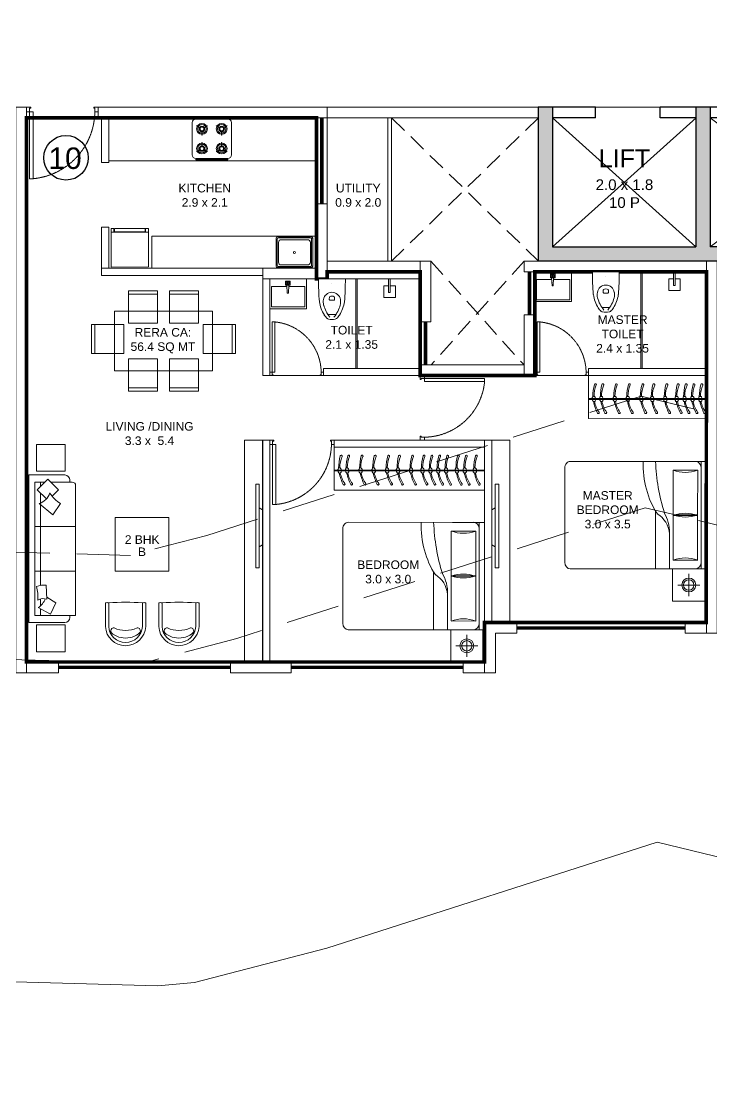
# Model space of a CAD drawing. Header units: inches. Extents: x 27644242 to 29761523, y -859349 to 216979.
# Drawn here: x 29088793 to 29098443, y -490284 to -475590 of the extents above; entities that cross this region are included whole.
import ezdxf

# ---------------------------------------------------------------- set-up
doc = ezdxf.new("R2010")
doc.units = ezdxf.units.IN
doc.header["$MEASUREMENT"] = 0
doc.set_wipeout_variables(frame=1)
for name, pattern in [('01-Xref Col Podium Lvl-1$0$HIDDEN', [0.375, 0.25, -0.125]), ('DASHED', [0.75, 0.5, -0.25]), ('DASHED2', [0.375, 0.25, -0.125]), ('HIDDEN', [0.375, 0.25, -0.125])]:
    doc.linetypes.add(name, pattern=pattern)
doc.layers.get('Defpoints').update_dxf_attribs({"color": 8})
for name, color, linetype, lineweight in [('AHC-A-COLUMN', 210, 'Continuous', 30), ('AHC-A-DUCT', 14, 'HIDDEN', 5), ('Columns', 1, 'Continuous', 25), ('DOOR', 4, 'Continuous', 0), ('ELEVATION', 40, 'Continuous', 13), ('FURN', 250, 'Continuous', 0), ('RVA Site Boundary', 17, 'Continuous', 15), ('WALL', 7, 'Continuous', 20), ('WINDOW', 162, 'Continuous', 13)]:
    doc.layers.add(name, color=color, linetype=linetype, lineweight=lineweight)
doc.layers.add('text', color=7, linetype='Continuous')
doc.styles.add('AMITS', font='arial.ttf')

# ---------------------------------------------------------------- blocks, each defined once
blk = doc.blocks.new('A$C700F438C')
at = {"layer": 'FURN', "color": 8, "extrusion": (-6.65399e-08, 5.27913e-08, 1)}
for p, q in [((0.073, 1.5, 0), (1.83, 1.5, 0)), ((1.98, 1.5, 0), (1.53, 1.5, 0)), ((1.98, 1.5, 0), (1.53, 1.5, 0)), ((1.98, 1.5, 0), (1.53, 1.5, 0)), ((1.904, 1.5, 0), (1.904, 0, 0)), ((0, 0.091, 0), (0, 1.409, 0)), ((1.855, 1.378, 0), (1.512, 1.378, 0)), ((1.512, 1.378, 0), (1.512, 0.747, 0)), ((1.855, 0.747, 0), (1.855, 1.378, 0)), ((1.267, 0.799, 0), (1.267, 0, 0)), ((1.512, 0.122, 0), (1.512, 0.754, 0)), ((1.512, 0.754, 0), (1.855, 0.754, 0)), ((1.512, 0.747, 0), (1.855, 0.747, 0)), ((1.855, 0.754, 0), (1.855, 0.122, 0)), ((1.463, 0.503, 0), (1.463, 0, 0)), ((1.83, 0, 0), (0.074, 0, 0)), ((1.855, 0.122, 0), (1.512, 0.122, 0)), ((1.904, 0, 0), (1.98, 0, 0))]:
    blk.add_line(p, q, dxfattribs=at)
at = {"layer": 'FURN', "linetype": 'Continuous', "lineweight": 0, "extrusion": (-6.65399e-08, 5.27913e-08, 1)}
blk.add_line((1.83, 0, 0), (1.917, 0, 0), dxfattribs=at)
at = {"layer": 'FURN', "color": 8, "extrusion": (6.65399e-08, -5.27913e-08, -1)}
for centre, major_axis, ratio, start_param, end_param in [((0.073, 1.409, 0), (0, -0.0914, 0), 0.803207, 1.570796, 3.141593), ((1.959, 1.454, 0), (0, -1.077, 0), 0.803207, 0.880587, 1.613256), ((3.067, 1.603, 0), (0, -2.243, 0), 0.803207, 1.197175, 1.525138), ((1.83, 1.409, 0), (0, -0.0914, 0), 0.803207, 3.141593, 4.712389), ((1.683, 2.11, 0), (0, -0.762, 0), 0.803207, -0.283794, 0.283794), ((0.669, 0.085, 0), (-0.705, -0.615, 0), 0.604617, 2.952061, 3.536756), ((-0.032, 0.19, 0), (-1.467, -0.494, 0), 0.581007, 3.019706, 3.343381), ((1.684, 0.015, 0), (0, -0.762, 0), 0.803207, 2.857799, 3.425387), ((0.074, 0.091, 0), (0, -0.0914, 0), 0.803207, 0, 1.570796), ((1.83, 0.092, 0), (0, -0.0914, 0), 0.803207, -1.570796, 0)]:
    blk.add_ellipse(centre, major_axis=major_axis, ratio=ratio, start_param=start_param, end_param=end_param, dxfattribs=at)
at = {"layer": 'FURN', "color": 8, "extrusion": (-6.65399e-08, 5.27913e-08, 1)}
for centre, start_param, end_param in [((1.683, 1.485, 0), -0.283794, 0.283794), ((1.684, -0.61, 0), 2.857799, 3.425387)]:
    blk.add_ellipse(centre, major_axis=(0, -0.762, 0), ratio=0.803207, start_param=start_param, end_param=end_param, dxfattribs=at)
blk = doc.blocks.new('BEDROOM')
at = {"layer": 'FURN', "linetype": 'Continuous', "extrusion": (-5.00305e-08, -8.66553e-08, 1)}
for p, q in [((1066, 501, 0), (1066, 193, 0)), ((912, 347, 0), (1220, 347, 0))]:
    blk.add_line(p, q, dxfattribs=at)
at = {"layer": 'FURN', "ltscale": 500}
blk.add_line((1315, 122, 0), (1315, -1378, 0), dxfattribs=at)
at = {"layer": 'FURN', "ltscale": 0.05, "extrusion": (-5.00305e-08, -8.66553e-08, 1), "elevation": 0}
blk.add_lwpolyline([(1291, 122), (841, 122), (841, 572), (1291, 572)], close=True, dxfattribs=at)
at = {"layer": 'FURN', "linetype": 'Continuous', "extrusion": (-5.00305e-08, -8.66553e-08, 1)}
for radius in [97, 72.8]:
    blk.add_circle((1066, 347, 0), radius, dxfattribs=at)
at = {"layer": 'FURN', "extrusion": (-3.01072e-07, 1.30707e-07, 1), "xscale": -1000.000000000015, "yscale": 1000.000000000015, "zscale": 1000.000000000007, "rotation": 180.0236273616612}
blk.add_blockref('A$C700F438C', (-665, 121, 0), dxfattribs=at)
blk = doc.blocks.new('TVVVV')
at = {"layer": 'FURN', "ltscale": 1000, "elevation": 0}
blk.add_lwpolyline([(-130, 740), (-82, 740), (-82, -429), (-130, -429)], close=True, dxfattribs=at)
for points in [[(-130, 447), (-179, 422)], [(-130, -96), (-179, -71)]]:
    blk.add_lwpolyline(points, dxfattribs=at)
blk = doc.blocks.new('A$C3D5F2F58')
at = {"color": 0, "linetype": 'ByBlock'}
blk.add_wipeout([(188, 0), (-188, 0), (-185, -125), (-183, -194), (-179, -263), (-176, -302), (-170, -349), (-151, -415), (-144, -433), (-131, -459), (-112, -495), (-106, -504), (-86, -530), (-72, -545), (-64, -553), (-56, -558), (-41, -562), (-23, -564), (3, -565), (30, -563), (47, -561), (56, -558), (74, -543), (101, -511), (135, -451), (158, -392), (171, -340), (179, -260), (185, -136), (187, -46)], dxfattribs=at)
for p, q in [((-188, 0), (188, 0)), ((0, -63), (0, -63)), ((-38, -282), (-36, -255)), ((36, -255), (38, -282)), ((-24, -298), (24, -298)), ((-43, -497), (43, -497))]:
    blk.add_line(p, q, dxfattribs=at)
at = {"color": 0, "linetype": 'ByBlock', "extrusion": (0, 0, -1)}
for centre, major_axis, ratio, start_param, end_param in [((3903, 5), (4088, 164), 0.940247, 3.100232, 3.182953), ((-3903, 5), (-4088, 164), 0.940247, 3.100232, 3.182953), ((87, -319), (147, 147), 1, 3.705861, 4.079165), ((0, -305), (84.4, 84.4), 1, 4.07333, 6.922251), ((-24, -284), (10, 10), 1, 2.356198, 4.018929), ((-27, -256), (6.03, 6.03), 1, 4.01894, 4.852375), ((0, -292), (-38.2, 38.2), 1, 0.139988, 1.430816), ((24, -284), (-10, 10), 1, 2.264265, 3.926995), ((27, -256), (6.03, 6.03), 1, -0.139979, 0.693472), ((-87, -319), (-147, 147), 1, 2.204028, 2.577331), ((276, -258), (321, 321), 1, 3.353441, 3.79389), ((326, -246), (-323, 323), 1, 4.816657, 5.23508), ((-326, -246), (-323, 323), 1, 2.618909, 3.037332), ((-276, -258), (-321, 321), 1, 2.489302, 2.929752), ((119, -350), (193, 193), 1, 3.092098, 3.328462), ((-41, -527), (24.1, 24.1), 1, 2.528301, 3.092099), ((-43, -474), (16.1, 16.1), 1, 2.356198, 3.387836), ((0, -292), (-193, 193), 1, 3.75489, 4.099099), ((43, -474), (16.1, 16.1), 1, 1.324559, 2.356198), ((41, -527), (24.1, 24.1), 1, 1.620298, 2.184095), ((-119, -350), (193, 193), 1, 1.383935, 1.620298)]:
    blk.add_ellipse(centre, major_axis=major_axis, ratio=ratio, start_param=start_param, end_param=end_param, dxfattribs=at)
blk = doc.blocks.new('A$C3E645E75')
at = {"extrusion": (0, 0, -1), "zscale": -0.9999999999999998, "rotation": 179.9999999999989}
blk.add_blockref('A$C3D5F2F58', (0, 0), dxfattribs=at)
blk = doc.blocks.new('A$C3C731254-flat-1')
at = {"layer": 'FURN'}
for p, q in [((-77430, -2820), (-77431, -2802)), ((-77430, -2802), (-77318, -2797)), ((-77430, -2820), (-77318, -2825))]:
    blk.add_line(p, q, dxfattribs=at)
for points in [[(-77233, -3061), (-77648, -3061), (-77648, -2547), (-77233, -2547)], [(-77263, -2843), (-77263, -2778), (-77318, -2778), (-77318, -2843)], [(-77275, -2831), (-77275, -2791), (-77306, -2791), (-77306, -2831)], [(-77287, -2819), (-77287, -2803), (-77293, -2803), (-77293, -2819)]]:
    blk.add_lwpolyline(points, close=True, dxfattribs=at)
blk.add_lwpolyline([(-77339, -2824), (-77339, -3036), (-77623, -3036), (-77623, -2572), (-77339, -2572), (-77339, -2798)], dxfattribs=at)
blk = doc.blocks.new('A$C3A956F37-flat-1')
at = {"layer": 'FURN'}
blk.add_line((-168, 90), (0, 90), dxfattribs=at)
for points in [[(-97, 67), (-97, 0), (-259, 0), (-259, 161), (-97, 161), (-97, 90)], [(0, 67), (-191, 67), (-191, 90), (-168, 90)]]:
    blk.add_lwpolyline(points, dxfattribs=at)
blk = doc.blocks.new('DOOR_750')
at = {"layer": 'DOOR'}
for points in [[(-70, 50), (-32, 50), (-32, 750), (-70, 750)], [(-750, 50), (-718, 50), (-718, 12), (-705, 12), (-705, 0), (-750, 0)], [(0, 50), (-32, 50), (-32, 12), (-45, 12), (-45, 0), (0, 0)]]:
    blk.add_lwpolyline(points, close=True, dxfattribs=at)
at = {"layer": 'DOOR', "linetype": 'DASHED', "ltscale": 10}
blk.add_arc((-2, 38), 715, 95.4221, 179.0403, dxfattribs=at)
blk = doc.blocks.new('wardrobe')
at = {"layer": 'FURN', "extrusion": (9.36485e-09, -6.40542e-09, 1)}
for p, q in [((-179340, 670701, 0), (-179340, 671302, 0)), ((-179340, 671302, 0), (-177690, 671301, 0)), ((-177690, 670700, 0), (-179340, 670701, 0))]:
    blk.add_line(p, q, dxfattribs=at)
at = {"layer": 'FURN'}
for p, q in [((-177690, 670700, 0), (-177690, 671301, 0)), ((-177690, 670981, 0), (-179339, 670982, 0)), ((-177690, 670969, 0), (-179339, 670970, 0))]:
    blk.add_line(p, q, dxfattribs=at)
at = {"layer": 'FURN', "extrusion": (9.36485e-09, -6.40542e-09, 1)}
for points in [[(-179279, 671009, -0.057952), (-179255, 671179, -1.08017), (-179230, 671171, 0.102886), (-179262, 671013, 0.821198)], [(-179174, 671009, -0.057952), (-179151, 671179, -1.08017), (-179126, 671171, 0.102886), (-179158, 671013, 0.821198)], [(-178986, 671009, -0.057952), (-178963, 671179, -1.08017), (-178938, 671171, 0.102886), (-178970, 671013, 0.821198)], [(-178804, 671008, -0.057952), (-178781, 671179, -1.08017), (-178756, 671171, 0.102886), (-178788, 671013, 0.821198)], [(-178616, 671008, -0.057952), (-178592, 671179, -1.08017), (-178567, 671171, 0.102886), (-178599, 671013, 0.821198)], [(-178463, 671008, -0.057952), (-178440, 671179, -1.08017), (-178415, 671170, 0.102886), (-178447, 671013, 0.821198)], [(-178281, 671008, -0.057952), (-178258, 671179, -1.08017), (-178233, 671170, 0.102886), (-178265, 671013, 0.821198)], [(-178122, 671008, -0.057952), (-178099, 671179, -1.08017), (-178074, 671170, 0.102886), (-178106, 671013, 0.821198)], [(-178011, 671008, -0.057952), (-177988, 671179, -1.08017), (-177963, 671170, 0.102886), (-177995, 671013, 0.821198)], [(-177902, 671008, -0.057952), (-177879, 671179, -1.08017), (-177854, 671170, 0.102886), (-177886, 671013, 0.821198)], [(-177792, 671008, -0.057952), (-177769, 671179, -1.08017), (-177744, 671170, 0.102886), (-177776, 671013, 0.821198)]]:
    blk.add_lwpolyline(points, format="xyb", dxfattribs=at)
for points in [[(-179268, 671014, -0.144333), (-179259, 671012, -0.107177), (-179250, 671005, -0.077818), (-179244, 670993, -0.065016), (-179240, 670979, -0.065016), (-179241, 670963, -0.077818), (-179245, 670951, -0.107177), (-179252, 670942, -0.144333), (-179261, 670938, -0.144333), (-179269, 670940, -0.107177), (-179279, 670947, -0.077818), (-179285, 670959, -0.065016), (-179289, 670974, -0.065016), (-179288, 670989, -0.077818), (-179284, 671001, -0.107177), (-179277, 671010, -0.144333)], [(-179164, 671014, -0.144333), (-179155, 671012, -0.107177), (-179146, 671004, -0.077818), (-179139, 670993, -0.065016), (-179136, 670978, -0.065016), (-179136, 670963, -0.077818), (-179140, 670951, -0.107177), (-179148, 670942, -0.144333), (-179156, 670938, -0.144333), (-179165, 670940, -0.107177), (-179174, 670947, -0.077818), (-179181, 670959, -0.065016), (-179184, 670973, -0.065016), (-179184, 670989, -0.077818), (-179180, 671001, -0.107177), (-179172, 671010, -0.144333)], [(-178976, 671014, -0.144333), (-178967, 671012, -0.107177), (-178958, 671004, -0.077818), (-178951, 670993, -0.065016), (-178948, 670978, -0.065016), (-178948, 670963, -0.077818), (-178952, 670951, -0.107177), (-178960, 670941, -0.144333), (-178968, 670938, -0.144333), (-178977, 670940, -0.107177), (-178986, 670947, -0.077818), (-178993, 670958, -0.065016), (-178996, 670973, -0.065016), (-178996, 670989, -0.077818), (-178992, 671001, -0.107177), (-178984, 671010, -0.144333)], [(-178794, 671014, -0.144333), (-178785, 671012, -0.107177), (-178775, 671004, -0.077818), (-178769, 670993, -0.065016), (-178765, 670978, -0.065016), (-178766, 670963, -0.077818), (-178770, 670951, -0.107177), (-178777, 670941, -0.144333), (-178786, 670938, -0.144333), (-178795, 670940, -0.107177), (-178804, 670947, -0.077818), (-178810, 670958, -0.065016), (-178814, 670973, -0.065016), (-178814, 670989, -0.077818), (-178810, 671001, -0.107177), (-178802, 671010, -0.144333)], [(-178605, 671014, -0.144333), (-178596, 671012, -0.107177), (-178587, 671004, -0.077818), (-178581, 670993, -0.065016), (-178577, 670978, -0.065016), (-178578, 670963, -0.077818), (-178582, 670951, -0.107177), (-178589, 670941, -0.144333), (-178598, 670938, -0.144333), (-178606, 670940, -0.107177), (-178616, 670947, -0.077818), (-178622, 670958, -0.065016), (-178626, 670973, -0.065016), (-178625, 670989, -0.077818), (-178621, 671001, -0.107177), (-178614, 671010, -0.144333)], [(-178453, 671013, -0.144333), (-178444, 671012, -0.107177), (-178435, 671004, -0.077818), (-178428, 670993, -0.065016), (-178425, 670978, -0.065016), (-178425, 670963, -0.077818), (-178429, 670951, -0.107177), (-178437, 670941, -0.144333), (-178445, 670938, -0.144333), (-178454, 670939, -0.107177), (-178464, 670947, -0.077818), (-178470, 670958, -0.065016), (-178473, 670973, -0.065016), (-178473, 670988, -0.077818), (-178469, 671001, -0.107177), (-178461, 671010, -0.144333)], [(-178271, 671013, -0.144333), (-178262, 671012, -0.107177), (-178253, 671004, -0.077818), (-178246, 670993, -0.065016), (-178243, 670978, -0.065016), (-178243, 670963, -0.077818), (-178247, 670951, -0.107177), (-178255, 670941, -0.144333), (-178263, 670938, -0.144333), (-178272, 670939, -0.107177), (-178281, 670947, -0.077818), (-178288, 670958, -0.065016), (-178291, 670973, -0.065016), (-178291, 670988, -0.077818), (-178287, 671001, -0.107177), (-178279, 671010, -0.144333)], [(-178111, 671013, -0.144333), (-178103, 671012, -0.107177), (-178093, 671004, -0.077818), (-178087, 670993, -0.065016), (-178083, 670978, -0.065016), (-178084, 670963, -0.077818), (-178088, 670951, -0.107177), (-178095, 670941, -0.144333), (-178104, 670938, -0.144333), (-178113, 670939, -0.107177), (-178122, 670947, -0.077818), (-178128, 670958, -0.065016), (-178132, 670973, -0.065016), (-178131, 670988, -0.077818), (-178127, 671000, -0.107177), (-178120, 671010, -0.144333)], [(-178001, 671013, -0.144333), (-177992, 671012, -0.107177), (-177983, 671004, -0.077818), (-177976, 670993, -0.065016), (-177973, 670978, -0.065016), (-177973, 670963, -0.077818), (-177977, 670950, -0.107177), (-177985, 670941, -0.144333), (-177993, 670938, -0.144333), (-178002, 670939, -0.107177), (-178011, 670947, -0.077818), (-178018, 670958, -0.065016), (-178021, 670973, -0.065016), (-178021, 670988, -0.077818), (-178017, 671000, -0.107177), (-178009, 671010, -0.144333)], [(-177892, 671013, -0.144333), (-177883, 671012, -0.107177), (-177874, 671004, -0.077818), (-177867, 670993, -0.065016), (-177864, 670978, -0.065016), (-177864, 670963, -0.077818), (-177868, 670950, -0.107177), (-177876, 670941, -0.144333), (-177884, 670938, -0.144333), (-177893, 670939, -0.107177), (-177903, 670947, -0.077818), (-177909, 670958, -0.065016), (-177912, 670973, -0.065016), (-177912, 670988, -0.077818), (-177908, 671000, -0.107177), (-177900, 671010, -0.144333)], [(-177782, 671013, -0.144333), (-177773, 671012, -0.107177), (-177763, 671004, -0.077818), (-177757, 670993, -0.065016), (-177753, 670978, -0.065016), (-177754, 670963, -0.077818), (-177758, 670950, -0.107177), (-177765, 670941, -0.144333), (-177774, 670938, -0.144333), (-177783, 670939, -0.107177), (-177792, 670947, -0.077818), (-177798, 670958, -0.065016), (-177802, 670973, -0.065016), (-177801, 670988, -0.077818), (-177798, 671000, -0.107177), (-177790, 671010, -0.144333)]]:
    blk.add_lwpolyline(points, format="xyb", close=True, dxfattribs=at)
for centre, radius, start, end in [((-178545, 671107, 0), 745, 192.8834, 206.1503), ((-178868, 671018, 0), 395, 191.4816, 214.9786), ((-178441, 671107, 0), 745, 192.8834, 206.1503), ((-178764, 671018, 0), 395, 191.4816, 214.9786), ((-178253, 671107, 0), 745, 192.8834, 206.1503), ((-178576, 671018, 0), 395, 191.4816, 214.9786), ((-178070, 671107, 0), 745, 192.8834, 206.1503), ((-178393, 671018, 0), 395, 191.4816, 214.9786), ((-177882, 671107, 0), 745, 192.8834, 206.1503), ((-178205, 671018, 0), 395, 191.4816, 214.9786), ((-177730, 671107, 0), 745, 192.8834, 206.1503), ((-178053, 671018, 0), 395, 191.4816, 214.9786), ((-177548, 671107, 0), 745, 192.8834, 206.1503), ((-177871, 671018, 0), 395, 191.4816, 214.9786), ((-177388, 671107, 0), 745, 192.8834, 206.1503), ((-177711, 671018, 0), 395, 191.4816, 214.9786), ((-177278, 671107, 0), 745, 192.8834, 206.1503), ((-177601, 671018, 0), 395, 191.4816, 214.9786), ((-177169, 671107, 0), 745, 192.8834, 206.1503), ((-177492, 671018, 0), 395, 191.4816, 214.9786), ((-177058, 671107, 0), 745, 192.8834, 206.1503), ((-177381, 671018, 0), 395, 191.4816, 214.9786), ((-179202, 670785, 0), 13.2, 206.1505, 34.9788), ((-179098, 670785, 0), 13.2, 206.1505, 34.9788), ((-178910, 670784, 0), 13.2, 206.1505, 34.9788), ((-178728, 670784, 0), 13.2, 206.1505, 34.9788), ((-178539, 670784, 0), 13.2, 206.1505, 34.9788), ((-178387, 670784, 0), 13.2, 206.1505, 34.9788), ((-178205, 670784, 0), 13.2, 206.1505, 34.9788), ((-178045, 670784, 0), 13.2, 206.1505, 34.9788), ((-177935, 670784, 0), 13.2, 206.1505, 34.9788), ((-177826, 670784, 0), 13.2, 206.1505, 34.9788), ((-177715, 670784, 0), 13.2, 206.1505, 34.9788)]:
    blk.add_arc(centre, radius, start, end, dxfattribs=at)
blk = doc.blocks.new('KITCHEN')
at = {"layer": 'FURN'}
for p, q in [((-135610, 231799, 0), (-135610, 232190, 0)), ((-135596, 231813, 0), (-135596, 232176, 0)), ((-135120, 232209, 0), (-135591, 232209, 0)), ((-135134, 232195, 0), (-135577, 232195, 0)), ((-135172, 232171, 0), (-135539, 232171, 0)), ((-135115, 231813, 0), (-135115, 232176, 0)), ((-135100, 231799, 0), (-135100, 232190, 0)), ((-135578, 231857, 0), (-135578, 232132, 0)), ((-135133, 232132, 0), (-135133, 231857, 0)), ((-135120, 231779, 0), (-135591, 231779, 0)), ((-135134, 231794, 0), (-135577, 231794, 0)), ((-135172, 231818, 0), (-135539, 231818, 0))]:
    blk.add_line(p, q, dxfattribs=at)
blk.add_circle((-135356, 231997, 0), 14.6, dxfattribs=at)
for centre, radius, start, end in [((-135591, 232190, 0), 19.4, 89.9999, 179.9999), ((-135577, 232176, 0), 19.4, 89.9999, 179.9999), ((-135539, 232132, 0), 38.9, 89.9999, 179.9999), ((-135172, 232132, 0), 38.9, 359.9999, 89.9999), ((-135134, 232176, 0), 19.4, 359.9999, 89.9999), ((-135120, 232190, 0), 19.4, 359.9999, 89.9999), ((-135591, 231799, 0), 19.4, 180.0001, 270.0001), ((-135577, 231813, 0), 19.4, 180.0001, 270.0001), ((-135539, 231857, 0), 38.9, 179.9999, 269.9999), ((-135172, 231857, 0), 38.9, 269.9999, 359.9999), ((-135134, 231813, 0), 19.4, 270.0001, 0.0001), ((-135120, 231799, 0), 19.4, 270.0001, 0.0001)]:
    blk.add_arc(centre, radius, start, end, dxfattribs=at)
blk = doc.blocks.new('FRDG')
at = {"layer": 'FURN', "color": 8, "lineweight": 0, "extrusion": (3.3432e-08, -6.87431e-09, 1), "elevation": 0}
for points in [[(9345.998, -728.492), (9346.508, -728.492), (9346.508, -727.946), (9345.998, -727.946)], [(9346.508, -727.946), (9346.566, -727.946), (9346.566, -727.986), (9346.508, -727.986)], [(9346.514, -727.992), (9346.566, -727.992), (9346.566, -728.444), (9346.514, -728.444)], [(9346.508, -728.452), (9346.566, -728.452), (9346.566, -728.492), (9346.508, -728.492)]]:
    blk.add_lwpolyline(points, close=True, dxfattribs=at)
blk = doc.blocks.new('hob')
at = {"layer": 'FURN', "extrusion": (2e-16, 7.34249e-08, 1)}
for p, q in [((-747640, 890447), (-747613, 890399)), ((-747640, 890302), (-747613, 890350)), ((-747636, 890449), (-747608, 890402)), ((-747636, 890300), (-747608, 890347)), ((-747510, 890377), (-747566, 890377)), ((-747510, 890372), (-747566, 890372)), ((-747405, 890377), (-747350, 890377)), ((-747405, 890372), (-747350, 890372)), ((-747280, 890449), (-747308, 890402)), ((-747280, 890300), (-747308, 890347)), ((-747276, 890447), (-747303, 890399)), ((-747276, 890302), (-747303, 890350)), ((-747636, 890174), (-747608, 890127)), ((-747280, 890174), (-747308, 890127)), ((-747640, 890172), (-747613, 890124)), ((-747640, 890027), (-747613, 890075)), ((-747636, 890025), (-747608, 890072)), ((-747510, 890102), (-747566, 890102)), ((-747510, 890097), (-747566, 890097)), ((-747405, 890102), (-747350, 890102)), ((-747405, 890097), (-747350, 890097)), ((-747280, 890025), (-747308, 890072)), ((-747276, 890172), (-747303, 890124)), ((-747276, 890027), (-747303, 890075))]:
    blk.add_line(p, q, dxfattribs=at)
at = {"layer": 'FURN', "extrusion": (2e-16, 7.34249e-08, 1), "elevation": 0}
for points in [[(-747233, 889962), (-747683, 889962, -0.414214), (-747733, 890012), (-747733, 890462, -0.414214), (-747683, 890512), (-747233, 890512, -0.414214), (-747183, 890462), (-747183, 890012, -0.414214)], [(-747173, 890462, -0.414214), (-747158, 890447), (-747158, 890027, -0.414214), (-747173, 890012), (-747173, 890027)]]:
    blk.add_lwpolyline(points, format="xyb", close=True, dxfattribs=at)
at = {"layer": 'FURN', "extrusion": (2e-16, 7.34249e-08, 1), "const_width": 20, "elevation": 0}
for points in [[(-747625, 890375, 1), (-747565, 890375, 1)], [(-747290, 890375, 1), (-747350, 890375, 1)], [(-747625, 890100, -1), (-747565, 890100, -1)], [(-747290, 890100, 1), (-747350, 890100, 1)]]:
    blk.add_lwpolyline(points, format="xyb", close=True, dxfattribs=at)
at = {"layer": 'FURN', "extrusion": (2e-16, 7.34249e-08, 1)}
for centre, radius in [((-747595, 890375, 0), 75), ((-747595, 890375, 0), 60), ((-747595, 890375, 0), 37.5), ((-747320, 890375, 0), 75), ((-747320, 890375, 0), 60), ((-747320, 890375, 0), 37.5), ((-747595, 890100, 0), 75), ((-747320, 890100, 0), 75), ((-747595, 890100, 0), 60), ((-747595, 890100, 0), 37.5), ((-747320, 890100, 0), 60), ((-747320, 890100, 0), 37.5)]:
    blk.add_circle(centre, radius, dxfattribs=at)
for centre, start, end in [((-747595, 890375, 0), 118.3146, 121.6854), ((-747595, 890375, 0), 358.3146, 1.6854), ((-747320, 890375, 0), 178.3146, 181.6854), ((-747320, 890375, 0), 58.3146, 61.6854), ((-747320, 890375, 0), 58.3146, 61.6854), ((-747595, 890375, 0), 238.3146, 241.6854), ((-747595, 890100, 0), 118.3146, 121.6854), ((-747320, 890375, 0), 298.3146, 301.6854), ((-747320, 890100, 0), 58.3146, 61.6854), ((-747320, 890100, 0), 58.3146, 61.6854), ((-747595, 890100, 0), 238.3146, 241.6854), ((-747595, 890100, 0), 358.3146, 1.6854), ((-747320, 890100, 0), 178.3146, 181.6854), ((-747320, 890100, 0), 298.3146, 301.6854)]:
    blk.add_arc(centre, 85, start, end, dxfattribs=at)
blk = doc.blocks.new('DINING TBALE')
at = {"layer": 'FURN'}
for p, q in [((552, 1665, 0), (552, 1710, 0)), ((552, 1710, 0), (957, 1710, 0)), ((552, 1665, 0), (552, 1710, 0)), ((957, 1665, 0), (552, 1665, 0)), ((552, 1665, 0), (552, 1260, 0)), ((957, 1665, 0), (552, 1665, 0)), ((957, 1710, 0), (957, 1665, 0)), ((957, 1260, 0), (957, 1665, 0)), ((1123, 1710, 0), (1123, 1665, 0)), ((1528, 1710, 0), (1123, 1710, 0)), ((1123, 1260, 0), (1123, 1665, 0)), ((1123, 1665, 0), (1528, 1665, 0)), ((1123, 1665, 0), (1528, 1665, 0)), ((1528, 1665, 0), (1528, 1710, 0)), ((1528, 1665, 0), (1528, 1710, 0)), ((1528, 1665, 0), (1528, 1260, 0)), ((1726, 1426, 0), (354, 1426, 0)), ((354, 1426, 0), (354, 594, 0)), ((1726, 1426, 0), (1726, 594, 0)), ((35, 1184, 0), (80, 1184, 0)), ((35, 779, 0), (35, 1184, 0)), ((485, 1184, 0), (80, 1184, 0)), ((80, 1184, 0), (80, 779, 0)), ((80, 1184, 0), (80, 779, 0)), ((485, 779, 0), (485, 1184, 0)), ((552, 1260, 0), (957, 1260, 0)), ((1528, 1260, 0), (1123, 1260, 0)), ((1595, 1184, 0), (2000, 1184, 0)), ((1595, 779, 0), (1595, 1184, 0)), ((2045, 1184, 0), (2000, 1184, 0)), ((2000, 1184, 0), (2000, 779, 0)), ((2000, 1184, 0), (2000, 779, 0)), ((2045, 779, 0), (2045, 1184, 0)), ((80, 779, 0), (35, 779, 0)), ((80, 779, 0), (35, 779, 0)), ((80, 779, 0), (485, 779, 0)), ((552, 761, 0), (957, 761, 0)), ((552, 761, 0), (552, 356, 0)), ((957, 761, 0), (957, 356, 0)), ((1123, 761, 0), (1123, 356, 0)), ((1528, 761, 0), (1123, 761, 0)), ((1528, 761, 0), (1528, 356, 0)), ((2000, 779, 0), (1595, 779, 0)), ((2000, 779, 0), (2045, 779, 0)), ((2000, 779, 0), (2045, 779, 0)), ((354, 594, 0), (1726, 594, 0)), ((552, 356, 0), (552, 311, 0)), ((552, 356, 0), (552, 311, 0)), ((957, 356, 0), (552, 356, 0)), ((957, 356, 0), (552, 356, 0)), ((552, 311, 0), (957, 311, 0)), ((957, 311, 0), (957, 356, 0)), ((1123, 311, 0), (1123, 356, 0)), ((1123, 356, 0), (1528, 356, 0)), ((1123, 356, 0), (1528, 356, 0)), ((1528, 311, 0), (1123, 311, 0)), ((1528, 356, 0), (1528, 311, 0)), ((1528, 356, 0), (1528, 311, 0))]:
    blk.add_line(p, q, dxfattribs=at)
blk = doc.blocks.new('DNDNDNNDDN')
at = {"layer": 'FURN', "extrusion": (9.36485e-09, 6.40542e-09, 1)}
blk.add_line((172, 833, 0), (173, 233, 0), dxfattribs=at)
at = {"layer": 'FURN'}
for p, q in [((2273, 833, 0), (172, 833, 0)), ((2272, 833, 0), (2273, 233, 0)), ((2273, 564, 0), (173, 564, 0)), ((2273, 552, 0), (174, 552, 0)), ((2273, 233, 0), (173, 233, 0))]:
    blk.add_line(p, q, dxfattribs=at)
at = {"layer": 'FURN', "extrusion": (9.36485e-09, 6.40542e-09, 1)}
for points in [[(244, 520, 0.144333), (253, 521, 0.107177), (262, 529, 0.077818), (269, 540, 0.065016), (272, 555, 0.065016), (272, 570, 0.077818), (268, 583, 0.107177), (260, 592, 0.144333), (252, 595, 0.144333), (243, 594, 0.107177), (234, 586, 0.077818), (227, 575, 0.065016), (224, 560, 0.065016), (224, 545, 0.077818), (228, 533, 0.107177), (236, 523, 0.144333)], [(349, 520, 0.144333), (358, 521, 0.107177), (367, 529, 0.077818), (373, 540, 0.065016), (377, 555, 0.065016), (376, 570, 0.077818), (372, 583, 0.107177), (365, 592, 0.144333), (356, 595, 0.144333), (347, 594, 0.107177), (338, 586, 0.077818), (332, 575, 0.065016), (328, 560, 0.065016), (329, 545, 0.077818), (333, 533, 0.107177), (340, 523, 0.144333)], [(537, 520, 0.144333), (546, 522, 0.107177), (555, 529, 0.077818), (561, 540, 0.065016), (565, 555, 0.065016), (564, 570, 0.077818), (560, 583, 0.107177), (553, 592, 0.144333), (544, 596, 0.144333), (535, 594, 0.107177), (526, 586, 0.077818), (520, 575, 0.065016), (516, 560, 0.065016), (517, 545, 0.077818), (521, 533, 0.107177), (528, 523, 0.144333)], [(719, 520, 0.144333), (728, 522, 0.107177), (737, 529, 0.077818), (743, 540, 0.065016), (747, 555, 0.065016), (747, 571, 0.077818), (743, 583, 0.107177), (735, 592, 0.144333), (727, 596, 0.144333), (718, 594, 0.107177), (708, 586, 0.077818), (702, 575, 0.065016), (698, 560, 0.065016), (699, 545, 0.077818), (703, 533, 0.107177), (710, 523, 0.144333)], [(907, 520, 0.144333), (916, 522, 0.107177), (925, 529, 0.077818), (932, 540, 0.065016), (935, 555, 0.065016), (935, 571, 0.077818), (931, 583, 0.107177), (923, 592, 0.144333), (915, 596, 0.144333), (906, 594, 0.107177), (897, 586, 0.077818), (890, 575, 0.065016), (887, 560, 0.065016), (887, 545, 0.077818), (891, 533, 0.107177), (899, 523, 0.144333)], [(1059, 520, 0.144333), (1068, 522, 0.107177), (1078, 529, 0.077818), (1084, 541, 0.065016), (1087, 555, 0.065016), (1087, 571, 0.077818), (1083, 583, 0.107177), (1076, 592, 0.144333), (1067, 596, 0.144333), (1058, 594, 0.107177), (1049, 586, 0.077818), (1042, 575, 0.065016), (1039, 560, 0.065016), (1039, 545, 0.077818), (1043, 533, 0.107177), (1051, 524, 0.144333)], [(1242, 520, 0.144333), (1251, 522, 0.107177), (1260, 529, 0.077818), (1266, 541, 0.065016), (1270, 555, 0.065016), (1269, 571, 0.077818), (1265, 583, 0.107177), (1258, 592, 0.144333), (1249, 596, 0.144333), (1240, 594, 0.107177), (1231, 587, 0.077818), (1225, 575, 0.065016), (1221, 560, 0.065016), (1222, 545, 0.077818), (1226, 533, 0.107177), (1233, 524, 0.144333)], [(1401, 520, 0.144333), (1410, 522, 0.107177), (1419, 530, 0.077818), (1426, 541, 0.065016), (1429, 556, 0.065016), (1429, 571, 0.077818), (1425, 583, 0.107177), (1417, 592, 0.144333), (1409, 596, 0.144333), (1400, 594, 0.107177), (1390, 587, 0.077818), (1384, 575, 0.065016), (1381, 561, 0.065016), (1381, 545, 0.077818), (1385, 533, 0.107177), (1393, 524, 0.144333)], [(1512, 520, 0.144333), (1520, 522, 0.107177), (1530, 530, 0.077818), (1536, 541, 0.065016), (1540, 556, 0.065016), (1539, 571, 0.077818), (1535, 583, 0.107177), (1528, 592, 0.144333), (1519, 596, 0.144333), (1510, 594, 0.107177), (1501, 587, 0.077818), (1495, 575, 0.065016), (1491, 561, 0.065016), (1492, 545, 0.077818), (1496, 533, 0.107177), (1503, 524, 0.144333)], [(1620, 520, 0.144333), (1629, 522, 0.107177), (1639, 530, 0.077818), (1645, 541, 0.065016), (1648, 556, 0.065016), (1648, 571, 0.077818), (1644, 583, 0.107177), (1637, 593, 0.144333), (1628, 596, 0.144333), (1619, 594, 0.107177), (1610, 587, 0.077818), (1603, 576, 0.065016), (1600, 561, 0.065016), (1600, 545, 0.077818), (1604, 533, 0.107177), (1612, 524, 0.144333)], [(1731, 520, 0.144333), (1740, 522, 0.107177), (1749, 530, 0.077818), (1756, 541, 0.065016), (1759, 556, 0.065016), (1759, 571, 0.077818), (1755, 583, 0.107177), (1747, 593, 0.144333), (1739, 596, 0.144333), (1730, 594, 0.107177), (1720, 587, 0.077818), (1714, 576, 0.065016), (1711, 561, 0.065016), (1711, 545, 0.077818), (1715, 533, 0.107177), (1723, 524, 0.144333)], [(1881, 520, 0.144333), (1890, 522, 0.107177), (1899, 530, 0.077818), (1905, 541, 0.065016), (1909, 556, 0.065016), (1909, 571, 0.077818), (1905, 583, 0.107177), (1897, 593, 0.144333), (1889, 596, 0.144333), (1880, 594, 0.107177), (1870, 587, 0.077818), (1864, 576, 0.065016), (1860, 561, 0.065016), (1861, 545, 0.077818), (1865, 533, 0.107177), (1872, 524, 0.144333)], [(1991, 520, 0.144333), (2000, 522, 0.107177), (2010, 530, 0.077818), (2016, 541, 0.065016), (2020, 556, 0.065016), (2019, 571, 0.077818), (2015, 583, 0.107177), (2008, 593, 0.144333), (1999, 596, 0.144333), (1990, 594, 0.107177), (1981, 587, 0.077818), (1975, 576, 0.065016), (1971, 561, 0.065016), (1971, 545, 0.077818), (1975, 533, 0.107177), (1983, 524, 0.144333)], [(2132, 520, 0.144333), (2141, 522, 0.107177), (2151, 530, 0.077818), (2157, 541, 0.065016), (2160, 556, 0.065016), (2160, 571, 0.077818), (2156, 583, 0.107177), (2149, 593, 0.144333), (2140, 596, 0.144333), (2131, 594, 0.107177), (2122, 587, 0.077818), (2115, 576, 0.065016), (2112, 561, 0.065016), (2112, 545, 0.077818), (2116, 533, 0.107177), (2124, 524, 0.144333)]]:
    blk.add_lwpolyline(points, format="xyb", close=True, dxfattribs=at)
for points in [[(234, 525, 0.057952), (257, 354, 1.08017), (282, 363, -0.102886), (250, 520, -0.821198)], [(338, 525, 0.057952), (362, 354, 1.08017), (386, 363, -0.102886), (354, 520, -0.821198)], [(526, 525, 0.057952), (550, 354, 1.08017), (574, 363, -0.102886), (542, 520, -0.821198)], [(709, 525, 0.057952), (732, 354, 1.08017), (757, 363, -0.102886), (725, 520, -0.821198)], [(897, 525, 0.057952), (920, 355, 1.08017), (945, 363, -0.102886), (913, 521, -0.821198)], [(1049, 525, 0.057952), (1072, 355, 1.08017), (1097, 363, -0.102886), (1065, 521, -0.821198)], [(1231, 525, 0.057952), (1254, 355, 1.08017), (1279, 363, -0.102886), (1247, 521, -0.821198)], [(1391, 525, 0.057952), (1414, 355, 1.08017), (1439, 363, -0.102886), (1407, 521, -0.821198)], [(1501, 525, 0.057952), (1524, 355, 1.08017), (1549, 363, -0.102886), (1517, 521, -0.821198)], [(1610, 525, 0.057952), (1633, 355, 1.08017), (1658, 363, -0.102886), (1626, 521, -0.821198)], [(1721, 526, 0.057952), (1744, 355, 1.08017), (1769, 363, -0.102886), (1737, 521, -0.821198)], [(1871, 525, 0.057952), (1894, 355, 1.08017), (1919, 363, -0.102886), (1887, 521, -0.821198)], [(1981, 526, 0.057952), (2004, 355, 1.08017), (2029, 363, -0.102886), (1997, 521, -0.821198)], [(2122, 525, 0.057952), (2145, 355, 1.08017), (2170, 363, -0.102886), (2138, 521, -0.821198)]]:
    blk.add_lwpolyline(points, format="xyb", dxfattribs=at)
for centre, radius, start, end in [((967, 426, 0), 745, 153.8497, 167.1166), ((644, 515, 0), 395, 145.0214, 168.5184), ((310, 749, 0), 13.2, 325.0212, 153.8495), ((1072, 426, 0), 745, 153.8497, 167.1166), ((749, 515, 0), 395, 145.0214, 168.5184), ((415, 749, 0), 13.2, 325.0212, 153.8495), ((1260, 426, 0), 745, 153.8497, 167.1166), ((937, 515, 0), 395, 145.0214, 168.5184), ((603, 749, 0), 13.2, 325.0212, 153.8495), ((1442, 426, 0), 745, 153.8497, 167.1166), ((1119, 515, 0), 395, 145.0214, 168.5184), ((785, 749, 0), 13.2, 325.0212, 153.8495), ((1630, 427, 0), 745, 153.8497, 167.1166), ((1307, 515, 0), 395, 145.0214, 168.5184), ((973, 749, 0), 13.2, 325.0212, 153.8495), ((1783, 427, 0), 745, 153.8497, 167.1166), ((1460, 516, 0), 395, 145.0214, 168.5184), ((1125, 749, 0), 13.2, 325.0212, 153.8495), ((1965, 427, 0), 745, 153.8497, 167.1166), ((1642, 516, 0), 395, 145.0214, 168.5184), ((1308, 749, 0), 13.2, 325.0212, 153.8495), ((2124, 427, 0), 745, 153.8497, 167.1166), ((1801, 516, 0), 395, 145.0214, 168.5184), ((1467, 749, 0), 13.2, 325.0212, 153.8495), ((2235, 427, 0), 745, 153.8497, 167.1166), ((1912, 516, 0), 395, 145.0214, 168.5184), ((1578, 749, 0), 13.2, 325.0212, 153.8495), ((2344, 427, 0), 745, 153.8497, 167.1166), ((2020, 516, 0), 395, 145.0214, 168.5184), ((1686, 750, 0), 13.2, 325.0212, 153.8495), ((2454, 427, 0), 745, 153.8497, 167.1166), ((2131, 516, 0), 395, 145.0214, 168.5184), ((1797, 750, 0), 13.2, 325.0212, 153.8495), ((2604, 427, 0), 745, 153.8497, 167.1166), ((2281, 516, 0), 395, 145.0214, 168.5184), ((1947, 750, 0), 13.2, 325.0212, 153.8495), ((2715, 427, 0), 745, 153.8497, 167.1166), ((2392, 516, 0), 395, 145.0214, 168.5184), ((2057, 750, 0), 13.2, 325.0212, 153.8495), ((2856, 427, 0), 745, 153.8497, 167.1166), ((2532, 516, 0), 395, 145.0214, 168.5184), ((2198, 750, 0), 13.2, 325.0212, 153.8495)]:
    blk.add_arc(centre, radius, start, end, dxfattribs=at)
blk = doc.blocks.new('sofasaaaaaaaaaaa')
at = {"color": 0, "linetype": 'ByBlock'}
for p, q in [((-322, 710), (-322, 745)), ((-275, 791), (1541, 791)), ((299, 791), (299, 221)), ((920, 791), (920, 221)), ((1541, 791), (1541, 221)), ((-422, 139), (-422, 640)), ((-352, 710), (-322, 710)), ((-322, 710), (-322, 444)), ((1541, 710), (1571, 710)), ((1541, 424), (1541, 710)), ((1641, 640), (1641, 139)), ((-214, 551), (-363, 403)), ((-126, 463), (-214, 551)), ((137, 471), (-22, 580)), ((-22, 283), (137, 471)), ((1283, 389), (1366, 514)), ((1366, 514), (1522, 442)), ((1522, 442), (1430, 270)), ((-363, 403), (-214, 255)), ((-322, 363), (-322, 221)), ((-262, 302), (-322, 302)), ((-214, 255), (-87, 383)), ((1121, 302), (-167, 302)), ((1118, 382), (1314, 390)), ((1405, 302), (1310, 302)), ((1541, 302), (1447, 302)), ((-322, 221), (1541, 221)), ((1641, 139), (-422, 139))]:
    blk.add_line(p, q, dxfattribs=at)
for centre, radius, start, end in [((-275, 745), 46.6, 90, 180), ((-352, 640), 69.8, 90, 180), ((1571, 640), 69.8, 0, 90), ((-415, 825), 463, 301.9301, 328.0699), ((-242, 211), 231, 18.0785, 71.9215), ((1465, 354), 348, 175.4155, 198.0697), ((1460, 340), 155, 160.8325, 209.9235), ((1234, 147), 231, 32.3301, 71.5057), ((1280, -338), 602, 85.599, 104.0402)]:
    blk.add_arc(centre, radius, start, end, dxfattribs=at)
blk = doc.blocks.new('cha-1')
at = {"color": 0, "linetype": 'ByBlock'}
for points in [[(375, 10), (375, 453, 0.950858), (-375, 453), (-375, 10)], [(315, 11), (315, 452, 0.946504), (-315, 452), (-315, 11)]]:
    blk.add_lwpolyline(points, format="xyb", dxfattribs=at)
for centre, radius, start, end in [((0, 263), 405, 42.4573, 137.5427), ((-217, 533), 58.2, 126.2045, 258.1486), ((-224, 501), 25, 258.1486, 294.8492), ((0, 17), 508, 65.1508, 114.8492), ((224, 501), 25, 245.1508, 281.8514), ((217, 533), 58.2, 281.8514, 53.7955), ((-347, 125), 118, 256.2867, 285.6904), ((0, 4466), 4466, 265.9551, 274.0449), ((347, 125), 118, 254.3096, 283.7133)]:
    blk.add_arc(centre, radius, start, end, dxfattribs=at)
blk = doc.blocks.new('GGGGGGDEFFGYUKKLLL')
at = {"layer": 'Defpoints', "ltscale": 500, "const_width": 50}
blk.add_lwpolyline([(-9783, 2248), (-9783, -2), (-9633, -2), (-9633, 98), (-8333, 98), (-8333, -1352), (-6733, -1352), (-6733, 98), (-4333, 98), (-4340, -4800), (-7434, -4799), (-7433, -5352), (-10433, -5352), (-10433, -5352), (-13833, -5352), (-13833, 2248), (-9783, 2248)], dxfattribs=at)
at = {"layer": 'ELEVATION', "ltscale": 500}
blk.add_line((-8783, 248), (-8783, 2248), dxfattribs=at)
blk.add_lwpolyline([(-9633, 2248), (-8733, 2248), (-8733, 248), (-9633, 248)], close=True, dxfattribs=at)
at = {"layer": 'FURN', "ltscale": 500}
for p, q in [((-9783, 1648), (-12683, 1648)), ((-9783, 598), (-12083, 598)), ((-12083, 598), (-12083, 148)), ((-5253, -1252), (-5253, 98)), ((-5233, -1252), (-5233, 98)), ((-9233, -1252), (-9233, -2)), ((-9213, -1252), (-9213, -2)), ((-9683, -1352), (-10433, -1352)), ((-6733, -1352), (-5983, -1352))]:
    blk.add_line(p, q, dxfattribs=at)
at = {"layer": 'FURN', "ltscale": 500, "elevation": 0}
for points in [[(-13693, -2314), (-13293, -2314), (-13293, -2689), (-13693, -2689)], [(-13693, -5209), (-13293, -5209), (-13293, -4834), (-13693, -4834)]]:
    blk.add_lwpolyline(points, close=True, dxfattribs=at)
at = {"layer": 'FURN', "ltscale": 500}
for points in [[(-10535, -5352), (-10785, -5352), (-10785, -2252), (-10535, -2252)], [(-7333, -4801), (-7083, -4801), (-7083, -2252), (-7333, -2252)]]:
    blk.add_lwpolyline(points, close=True, dxfattribs=at)
at = {"layer": 'FURN', "ltscale": 1000}
blk.add_lwpolyline([(-11845, -4084), (-12595, -4084), (-12595, -3334), (-11845, -3334)], close=True, dxfattribs=at)
at = {"layer": 'WALL', "ltscale": 500}
for p, q in [((-12783, 2248), (-12683, 2248)), ((-12783, 1623), (-12783, 2248)), ((-12683, 1648), (-12683, 2248)), ((-12683, 1623), (-12783, 1623)), ((-12683, 1648), (-12683, 1623)), ((-9783, 1048), (-9633, 1048)), ((-9783, 148), (-9783, 1048)), ((-12783, 148), (-12783, 723)), ((-12683, 723), (-12783, 723)), ((-12683, 723), (-12683, 148)), ((-10533, 148), (-9783, 148)), ((-10533, -2), (-10533, 148)), ((-9633, 248), (-8333, 248)), ((-8333, 248), (-8333, 98)), ((-8333, 98), (-9633, 98)), ((-7283, -5502), (-7483, -5502))]:
    blk.add_line(p, q, dxfattribs=at)
for points in [[(-13983, 2398), (-13833, 2398), (-13833, -5502), (-13983, -5502)], [(-12833, 2398), (-9633, 2398), (-9633, 2248), (-12833, 2248)], [(-12783, 48), (-12783, 148), (-10533, 148), (-10533, 48)], [(-8183, 248), (-8333, 248), (-8333, -602), (-8183, -602)], [(-4183, -4952), (-4333, -4952), (-4333, 248), (-4183, 248)], [(-10533, -2), (-10433, -2), (-10433, -1352), (-10533, -1352)], [(-6733, -1352), (-6883, -1352), (-6883, -502), (-6733, -502)], [(-9683, -1352), (-9683, -1252), (-8333, -1252), (-8333, -1352)], [(-8333, -1202), (-6883, -1202), (-6883, -1352), (-8333, -1352)], [(-10533, -2252), (-10433, -2252), (-10433, -5352), (-10533, -5352)], [(-9533, -2352), (-9533, -2252), (-7433, -2252), (-7433, -2352)], [(-7433, -2252), (-7333, -2252), (-7333, -4802), (-7433, -4802)], [(-4633, -4952), (-4633, -4802), (-4333, -4802), (-4333, -4952)], [(-13833, -5502), (-13833, -5352), (-13383, -5352), (-13383, -5502)], [(-10983, -5502), (-10983, -5352), (-10133, -5352), (-10133, -5502)], [(-7733, -5502), (-7733, -5352), (-7433, -5352), (-7433, -5502)]]:
    blk.add_lwpolyline(points, close=True, dxfattribs=at)
for points in [[(-4333, -1352), (-5983, -1352), (-5983, -1252), (-4333, -1252)], [(-7433, -5502), (-7433, -4652)], [(-7433, -4802), (-6983, -4802), (-6983, -4952), (-7283, -4952), (-7283, -5502)]]:
    blk.add_lwpolyline(points, dxfattribs=at)
at = {"layer": 'WINDOW', "ltscale": 500, "const_width": 50}
for points in [[(-9708, 1048), (-9708, 2248)], [(-6808, -502), (-6808, 98)], [(-8258, -602), (-8258, -1202)], [(-6983, -4877), (-4633, -4877)], [(-13383, -5427), (-10983, -5427)], [(-7733, -5427), (-10133, -5427)]]:
    blk.add_lwpolyline(points, dxfattribs=at)
at = {"xscale": -1, "rotation": 270.0000000000088}
for name, p in [('A$C3C731254-flat-1', (-3672, 77331)), ('A$C3A956F37-flat-1', (-4861, 98)), ('A$C3C731254-flat-1', (-7372, 77231)), ('A$C3A956F37-flat-1', (-8841, -2))]:
    blk.add_blockref(name, p, dxfattribs=at)
at = {"layer": 'DOOR'}
for p, xscale, yscale, zscale, rotation in [((-13833, 2398), 1.333333977559269, 1.333333977559269, 1.333333977559269, 180), ((-8333, -1352), -1.200000000020023, 1.200000000020023, 1.200000000020023, 270), ((-10433, -2252), 1.200000000020023, 1.200000000020023, 1.200000000020023, 180)]:
    blk.add_blockref('DOOR_750', p, dxfattribs=dict(at, xscale=xscale, yscale=yscale, zscale=zscale, rotation=rotation))
at = {"layer": 'DOOR', "xscale": -1}
blk.add_blockref('DOOR_750', (-6733, -1352), dxfattribs=at)
at = {"layer": 'FURN', "xscale": -1}
for name, p, rotation in [('hob', (878994, -745501, 0), 89.9999999999914), ('KITCHEN', (125266, 232365, 0), 180)]:
    blk.add_blockref(name, p, dxfattribs=dict(at, rotation=rotation))
at = {"layer": 'FURN', "extrusion": (6.40542e-09, -9.36485e-09, 1), "xscale": 950.000000000018, "yscale": 950.0000000000115, "zscale": 950.0000000000108, "rotation": 90.02508347353236}
blk.add_blockref('FRDG', (-700310, -8878835, 0), dxfattribs=at)
at = {"layer": 'FURN', "ltscale": 1000, "xscale": -1, "rotation": 180}
for name, p in [('DINING TBALE', (-12959, 142, 0)), ('DNDNDNNDDN', (-9706, -2119, 0)), ('TVVVV', (-7154, -3296, 0))]:
    blk.add_blockref(name, p, dxfattribs=at)
at = {"layer": 'FURN'}
blk.add_blockref('wardrobe', (173357, -672654, 0), dxfattribs=at)
at = {"layer": 'FURN', "ltscale": 500, "xscale": -1, "rotation": 180}
for p in [(-5648, -3930, 0), (-8748, -4780, 0)]:
    blk.add_blockref('BEDROOM', p, dxfattribs=at)
at = {"layer": 'FURN', "ltscale": 1000}
for name, p, rotation in [('sofasaaaaaaaaaaa', (-13937, -3162), 270), ('TVVVV', (-10713, -3296, 0), 180)]:
    blk.add_blockref(name, p, dxfattribs=dict(at, rotation=rotation))
at = {"layer": 'text', "ltscale": 100, "char_height": 120, "width": 1715.23, "style": 'AMITS'}
for s, insert, attachment_point in [('\\pxqc;KITCHEN\\P2.9 x 2.1', (-12200, 1327), 1), ('\\pxqc;UTILITY\\P0.9 x 2.0', (-10056, 1327), 1), ('\\pxqc;RERA CA: \\P56.4 SQ MT', (-11069, -687), 3), ('\\pxqc;TOILET\\P2.1 x 1.35', (-10148, -657), 1), ('\\pxqc;LIVING /DINING\\P3.3 x  5.4', (-12971, -2001), 1), ('\\pxqc;MASTER \\PBEDROOM\\P3.0 x 3.5', (-6572, -2966), 1), ('\\pxqc;BEDROOM\\P3.0 x 3.0', (-9637, -3934, 0), 1)]:
    blk.add_mtext(s, dxfattribs=dict(at, insert=insert, attachment_point=attachment_point))
at = {"layer": 'text', "color": 1, "ltscale": 100, "char_height": 120, "width": 1715.23, "attachment_point": 9, "style": 'AMITS'}
for s, insert in [('\\pxqc;2 BHK', (-11359, -3702)), ('\\pxqc;B', (-11361, -3873))]:
    blk.add_mtext(s, dxfattribs=dict(at, insert=insert))
at = {"layer": 'FURN', "rotation": 179.9997802697439}
for p in [(-5740, 98), (-9566, -2)]:
    blk.add_blockref('A$C3E645E75', p, dxfattribs=at)
at = {"layer": 'FURN', "ltscale": 1000, "xscale": -0.7494972036074088, "yscale": 0.7494972036074088, "zscale": 0.7494972036074088, "rotation": 180}
for p in [(-12448, -4518), (-11703, -4518)]:
    blk.add_blockref('cha-1', p, dxfattribs=at)
at = {"layer": 'ELEVATION', "ltscale": 500}
blk.add_line((-9633, -2), (-8333, -2), dxfattribs=at)
at = {"layer": 'WALL', "ltscale": 500}
for p, q in [((-9633, 1048), (-9633, -2)), ((-9633, -2), (-10533, -2))]:
    blk.add_line(p, q, dxfattribs=at)
blk.add_lwpolyline([(-6883, 98), (-6883, 248), (-4333, 248), (-4333, 98)], close=True, dxfattribs=at)
at = {"layer": 'DOOR', "xscale": -1}
blk.add_blockref('DOOR_750', (-10433, -1352), dxfattribs=at)
at = {"layer": 'text', "ltscale": 100, "insert": (-6364, -510), "char_height": 120, "width": 1715.23, "attachment_point": 1, "style": 'AMITS'}
blk.add_mtext('\\pxqc;MASTER\\PTOILET\\P2.4 x 1.35', dxfattribs=at)
blk = doc.blocks.new('ST LIFTTT')
at = {"layer": 'Columns', "ltscale": 500, "transparency": 33554610}
h = blk.add_hatch(color=256, dxfattribs=at)
h.dxf.hatch_style = 1
h.paths.add_polyline_path([(-987, 2150), (-987, 0), (4013, 0), (4013, 2150), (3813, 2150), (3813, 2000), (3813, 200), (1413, 200), (1413, 2000), (1413, 2150), (1213, 2150), (1213, 2000), (1219, 2000), (1213, 1995), (1213, 200), (-787, 200), (-787, 2000), (-787, 2150)])
at = {"color": 8, "ltscale": 500}
for p, q in [((1213, 200), (-787, 2000)), ((1219, 2000), (-787, 200)), ((3813, 200), (1413, 2000)), ((1413, 200), (3813, 2000))]:
    blk.add_line(p, q, dxfattribs=at)
at = {"layer": 'AHC-A-COLUMN', "ltscale": 500}
for p, q in [((-987, 2150), (-987, 0)), ((-187, 2150), (-987, 2150)), ((-787, 2150), (-787, 200)), ((-187, 2000), (-187, 2150)), ((2013, 2150), (713, 2150)), ((713, 2000), (713, 2150)), ((1213, 2150), (1213, 200)), ((1413, 2150), (1413, 200)), ((2013, 2000), (2013, 2150)), ((4013, 2150), (3213, 2150)), ((3213, 2000), (3213, 2150)), ((3813, 2150), (3813, 200)), ((4013, 2150), (4013, 0)), ((-187, 2000), (-787, 2000)), ((1219, 2000), (713, 2000)), ((2013, 2000), (1413, 2000)), ((3813, 2000), (3213, 2000)), ((-787, 200), (1213, 200)), ((3813, 200), (1413, 200)), ((4013, 0), (-987, 0))]:
    blk.add_line(p, q, dxfattribs=at)
at = {"layer": 'FURN', "ltscale": 500}
blk.add_line((3213, 2150), (-187, 2150), dxfattribs=at)
at = {"layer": 'text', "ltscale": 100, "char_height": 300, "width": 1823.98, "attachment_point": 1, "style": 'AMITS'}
for s, insert in [('\\pxqc;{\\H0.833333x;LIFT\\P\\H0.6x;2.0 x 1.8\\P10 P}', (-696, 1559)), ('\\pxqc;{\\H0.833333x;STR.\\PLIFT\\P\\H0.6x;2.4 x 1.8}', (1717, 1590))]:
    blk.add_mtext(s, dxfattribs=dict(at, insert=insert))

msp = doc.modelspace()

# ---------------------------------------------------------------- linework, layer by layer
at = {"layer": 'RVA Site Boundary', "color": 252, "linetype": '01-Xref Col Podium Lvl-1$0$HIDDEN', "ltscale": 3000}
for points in [[(29117725.3, -469775.5), (29119006.8, -474560.5), (29119222.3, -475343.2), (29117093, -479269.2), (29120135.2, -482129.8), (29120270.6, -486342.2), (29119614.6, -487725.4), (29119403.1, -487707), (29112333, -487093), (29110340.5, -486838.3), (29110031.5, -485230.6), (29106872.8, -484647), (29106636, -484603.2), (29097508.8, -482387.6), (29091807.5, -484216), (29090493.2, -484559.2), (29084534.6, -484392.6), (29078620.2, -484587.4), (29077902, -484652.8), (29070600.6, -485069.7), (29062287.5, -485826.4)], [(29116277.7, -470168.7), (29117559.2, -474953.6), (29117615.8, -475159), (29115223.3, -479570.2), (29118655.9, -482797.8), (29118759.7, -486027.5), (29118706, -486140.8), (29112493.1, -485601.2), (29111608.5, -485488.2), (29111311.3, -483941.7), (29107145.4, -483171.9), (29106949.5, -483135.7), (29097452.6, -480830.4), (29091388.7, -482775.1), (29090321.2, -483053.8), (29084530.8, -482891.9), (29078527.4, -483089.6), (29077791.2, -483156.7), (29070489.8, -483573.6), (29062063, -484340.7)]]:
    msp.add_lwpolyline(points, dxfattribs=at)
at = {"layer": 'RVA Site Boundary', "ltscale": 500}
msp.add_lwpolyline([(29105695.7, -489005.6), (29097677.5, -487059.2), (29093064.1, -488538.7), (29091217.2, -489021.1), (29090702.3, -489066.8), (29084545.7, -488894.7), (29078898.7, -489080.7), (29078234.5, -489141.2), (29070932.9, -489558.1), (29062960.9, -490283.7)], dxfattribs=at)
at = {"layer": 'WALL', "ltscale": 500}
msp.add_lwpolyline([(29093068.3, -476942.7), (29096018.3, -476942.7), (29096018.3, -476792.7), (29093068.3, -476792.7)], close=True, dxfattribs=at)

# ---------------------------------------------------------------- next in the draw order: block references
at = {"layer": 'ELEVATION', "ltscale": 500}
msp.add_blockref('GGGGGGDEFFGYUKKLLL', (29102701.3, -479190.6), dxfattribs=at)

# ---------------------------------------------------------------- next in the draw order: linework, layer by layer
at = {"layer": 'AHC-A-DUCT', "linetype": 'DASHED2', "ltscale": 1000}
for p, q in [((29096018.3, -476942.7), (29093968.3, -478942.7)), ((29093968.3, -476942.7), (29096018.3, -478942.8)), ((29094518.5, -478942.7), (29095818.2, -480392.7)), ((29095818.3, -478942.8), (29094519.2, -480392.7))]:
    msp.add_line(p, q, dxfattribs=at)
at = {"layer": 'text', "color": 1, "ltscale": 500}
msp.add_circle((29089421.1, -477500.3), 311.4, dxfattribs=at)
at = {"layer": 'WALL', "ltscale": 500}
for points in [[(29088868.3, -476792.7), (29088718.3, -476792.7), (29088718.3, -484692.7), (29088868.3, -484692.7)], [(29098368.2, -484142.6), (29098518.2, -484142.6), (29098518.2, -478942.8), (29098368.2, -478942.8)]]:
    msp.add_lwpolyline(points, close=True, dxfattribs=at)

# ---------------------------------------------------------------- next in the draw order: block references
msp.add_blockref('ST LIFTTT', (29097005.2, -478942.8), dxfattribs=at)

# ---------------------------------------------------------------- next in the draw order: texts
at = {"layer": 'text', "color": 1, "ltscale": 100, "insert": (29089035.1, -477355.9), "char_height": 300, "width": 744.906, "attachment_point": 1, "style": 'AMITS'}
msp.add_mtext('\\pxqc;10', dxfattribs=at)

doc.saveas('drawing.dxf')
